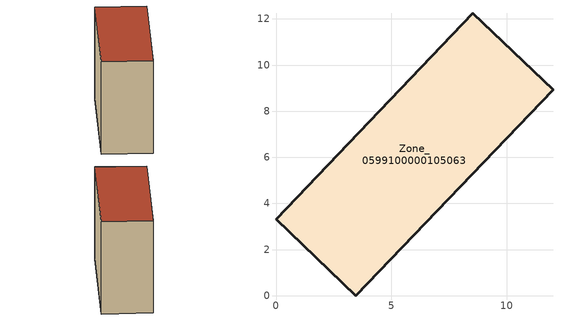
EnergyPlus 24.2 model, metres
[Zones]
Zone_0599100000105063
 floor ground (C_G): 8.54,12.24 12.01,8.94 3.47,0 0,3.31 z1.97
 wall outside (C_F): 12.01,8.94 8.54,12.24 0,3.31 3.47,0 12.01,8.94 z1.97:11.27
 roof outside (C_R): 0,3.31 3.47,0 12.01,8.94 8.54,12.24 z11.27
[BUILDING]
Pand.0599100000105063: North Axis=0; Terrain=City; Loads Convergence Tolerance Value=0.04; Temperature Convergence Tolerance Value=0.4; Solar Distribution=FullExterior; Maximum Number of Warmup Days=25; Minimum Number of Warmup Days=1
[Site:Location]
Rotterdam.The.Hague.AP_ZH_NLD Design_Conditions: Latitude=51.96; Longitude=4.45; Time Zone=1; Elevation=-4.5
[SITE:GROUNDTEMPERATURE:BUILDINGSURFACE]
18, 18, 18, 18, 18, 18, 18, 18, 18, 18, 18, 18
[MATERIAL] Thermal Absorptance=0.9; Solar Absorptance=0.7; Visible Absorptance=0.7
Name | Roughness | Thickness | Conductivity | Density | Specific Heat
G.TI.1992-2005 | MediumSmooth | 0.15 | 0.06 | 540 | 1210
F.TI.1992-2005 | Rough | 0.3 | 0.12 | 1920 | 840
R.TI.1992-2005 | MediumRough | 0.2 | 0.08 | 1500 | 1000
[CONSTRUCTION]
C_G: G.TI.1992-2005
C_F: F.TI.1992-2005
C_R: R.TI.1992-2005
[ZONE]
Zone_0599100000105063: Type=1; Multiplier=1; Ceiling Height=Autocalculate; Volume=Autocalculate; Floor Area=autocalculate; Part of Total Floor Area=Yes
[ZONEINFILTRATION:DESIGNFLOWRATE]
Infil_Zone_0599100000105063: Zone or ZoneList or Space or SpaceList=Zone_0599100000105063; Schedule=AlwaysOn; Design Flow Rate Calculation Method=Flow/Area; Flow Rate per Floor Area=0.0015; Constant Term Coefficient=1; Temperature Term Coefficient=0; Velocity Term Coefficient=0; Velocity Squared Term Coefficient=0
[HVACTEMPLATE:ZONE:IDEALLOADSAIRSYSTEM]
Zone_0599100000105063: Maximum Heating Supply Air Temperature=50; Minimum Cooling Supply Air Temperature=13; Maximum Heating Supply Air Humidity Ratio=0.0156; Minimum Cooling Supply Air Humidity Ratio=0.0077; Heating Limit=NoLimit; Cooling Limit=NoLimit; Dehumidification Control Type=ConstantSensibleHeatRatio; Cooling Sensible Heat Ratio=0.7; Dehumidification Setpoint=60; Humidification Control Type=None; Humidification Setpoint=30; Outdoor Air Method=None; Outdoor Air Flow Rate per Person=0.00944; Outdoor Air Flow Rate per Zone Floor Area=0; Outdoor Air Flow Rate per Zone=0; Demand Controlled Ventilation Type=None; Outdoor Air Economizer Type=NoEconomizer; Heat Recovery Type=None; Sensible Heat Recovery Effectiveness=0.7; Latent Heat Recovery Effectiveness=0.65
[ZONECONTROL:THERMOSTAT]
ThermostatControl_Zone_0599100000105063: Zone or ZoneList=Zone_0599100000105063; Control Type Schedule=DualSetpointControlType; Control 1=Thermostat_Zone_0599100000105063; Temperature Difference Between Cutout And Setpoint=0
[THERMOSTATSETPOINT:DUALSETPOINT]
Thermostat_Zone_0599100000105063: Heating Setpoint Temperature Schedule=HeatingSetpoint_Zone_0599100000105063; Cooling Setpoint Temperature Schedule=CoolingSetpoint_Zone_0599100000105063
[SCHEDULE:COMPACT]
HeatingSetpoint_Zone_0599100000105063: Through: 12/31, For: AllDays, Until: 24:00, 21
CoolingSetpoint_Zone_0599100000105063: Through: 12/31, For: AllDays, Until: 24:00, 24
DualSetpointControlType: Through: 12/31, For: AllDays, Until: 24:00, 4
AlwaysOn: Through: 12/31, For: AllDays, Until: 24:00, 1
